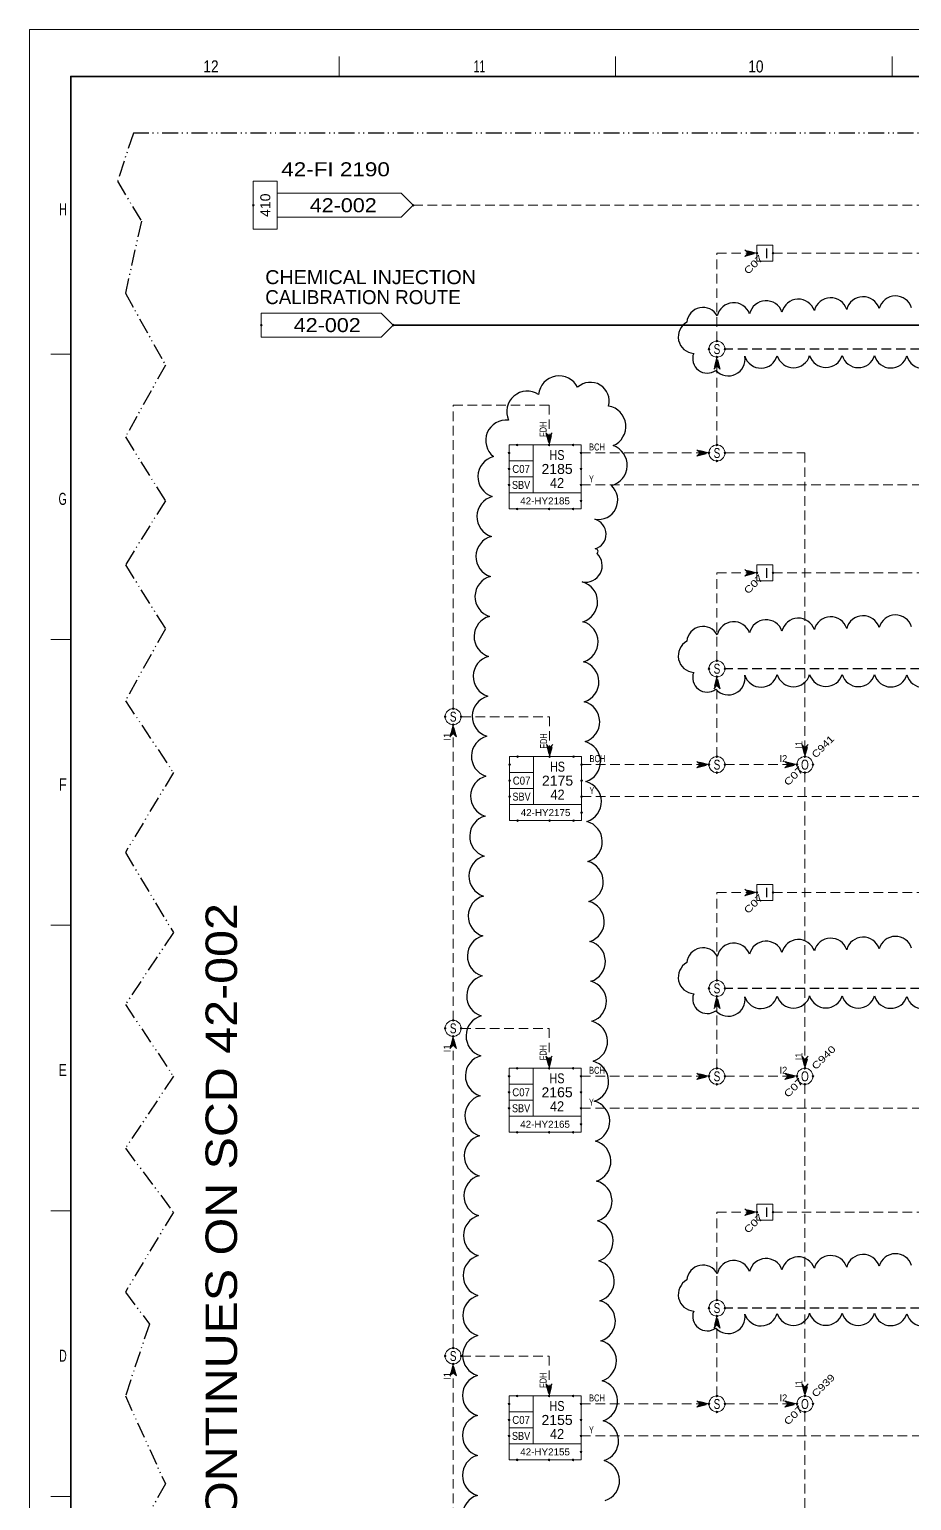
# Model space of a CAD drawing. Header units: millimetres. Extents: x 0 to 841, y 0 to 594.
# Drawn here: x 0 to 220.7, y 225.8 to 594 of the extents above; entities that cross this region are included whole.
import ezdxf
from ezdxf.enums import TextEntityAlignment as Align

# ---------------------------------------------------------------- set-up
doc = ezdxf.new("R2010")
doc.units = ezdxf.units.MM
doc.header["$LTSCALE"] = 0.8
doc.header["$PDMODE"] = 32
doc.header["$PDSIZE"] = 0.4
doc.linetypes.add('DASH_DOUBLE_DOT', pattern=[9.2, 5, -1.2, 0.3, -1.2, 0.3, -1.2])
doc.linetypes.add('MEDIUM_DASHED', pattern=[4.5, 3, -1.5])
for name, color, linetype, lineweight in [('1', 7, 'Continuous', 13), ('12', 7, 'Continuous', 25), ('14', 7, 'MEDIUM_DASHED', 25), ('40', 7, 'Continuous', 35), ('43', 7, 'Continuous', 13), ('46', 7, 'MEDIUM_DASHED', 13), ('48', 7, 'Continuous', 13), ('49', 7, 'Continuous', 13), ('50', 7, 'Continuous', 13), ('51', 7, 'Continuous', 25), ('9', 7, 'Continuous', 13)]:
    doc.layers.add(name, color=color, linetype=linetype, lineweight=lineweight)
doc.layers.add('45', color=7, linetype='Continuous')

msp = doc.modelspace()

# ---------------------------------------------------------------- linework, layer by layer
at = {"layer": '1'}
for p, q in [((77.4913, 587.2614), (77.4913, 582.2276)), ((146.6543, 587.2614), (146.6543, 582.2276)), ((215.8173, 587.2614), (215.8173, 582.2276)), ((10.3331, 512.7606), (5.3213, 512.7606)), ((10.3331, 441.2795), (5.3213, 441.2795)), ((10.3331, 369.7992), (5.3213, 369.7992)), ((10.3331, 298.3181), (5.3213, 298.3181)), ((10.3331, 226.8378), (5.3213, 226.8378))]:
    msp.add_line(p, q, dxfattribs=at)
at = {"layer": '1', "lineweight": 35}
msp.add_lwpolyline([(829.263, 112.0142), (829.263, 582.2276), (10.3331, 582.2276), (10.3331, 10.3819)], dxfattribs=at)
at = {"layer": '12', "linetype": 'DASH_DOUBLE_DOT'}
msp.add_line((626, 568), (26, 568), dxfattribs=at)
at = {"layer": '12', "lineweight": 13}
msp.add_lwpolyline([(0, 594), (841, 594), (841, 0), (0, 0)], close=True, dxfattribs=at)
at = {"layer": '12', "linetype": 'DASH_DOUBLE_DOT'}
for points in [[(26, 568), (22, 556), (28, 546)], [(28, 546), (24, 528), (34, 510), (24, 492), (34, 476), (24, 460), (34, 444), (24, 426), (36, 408), (24, 388), (36, 368), (24, 350), (36, 332), (24, 314), (36, 298), (24, 278), (30, 270), (24, 252), (34, 230), (24, 212)]]:
    msp.add_lwpolyline(points, dxfattribs=at)
at = {"layer": '14'}
for points in [[(374, 522), (374, 514), (174, 514)], [(374, 442), (374, 434), (174, 434)], [(374, 362), (374, 354), (174, 354)], [(374, 282), (374, 274), (174, 274)]]:
    msp.add_lwpolyline(points, dxfattribs=at)
at = {"layer": '40'}
msp.add_line((91, 520), (277.2, 520), dxfattribs=at)
at = {"layer": '43'}
msp.add_lwpolyline([(58, 523), (88, 523), (91, 520), (88, 517), (58, 517)], close=True, dxfattribs=at)
for p in [(58, 520), (91, 520)]:
    msp.add_point(p, dxfattribs=at)
at = {"layer": '46'}
for p, q in [((172, 490), (172, 512)), ((172, 412), (172, 432)), ((172, 334), (172, 352)), ((172, 252), (172, 272))]:
    msp.add_line(p, q, dxfattribs=at)
for points in [[(96, 550), (356, 550), (356, 526), (356.8, 529), (356, 528.2), (355.2, 529), (356, 526)], [(172, 516), (172, 538), (182, 538)], [(186, 538), (402, 538), (402, 530), (402.8, 533), (402, 532.2), (401.2, 533), (402, 530)], [(106, 424), (106, 500), (130, 500), (130, 490), (130.8, 493), (130, 492.2), (129.2, 493), (130, 490)], [(138, 480), (262, 480), (262, 493), (261.2, 490), (262, 490.8), (262.8, 490), (262, 493)], [(138, 488), (170, 488), (167, 488.8), (167.8, 488), (167, 487.2), (170, 488)], [(174, 488), (194, 488), (194, 412), (194.8, 415), (194, 414.2), (193.2, 415), (194, 412)], [(172, 436), (172, 458), (182, 458)], [(186, 458), (402, 458), (402, 450), (402.8, 453), (402, 452.2), (401.2, 453), (402, 450)], [(106, 346), (106, 420), (105.2, 417), (106, 417.8), (106.8, 417), (106, 420)], [(108, 422), (130.1213, 422), (130.1213, 412), (130.9213, 415), (130.1213, 414.2), (129.3213, 415), (130.1213, 412)], [(138.1213, 402), (277.2, 402), (277.2, 412.9213), (276.4, 409.9213), (277.2, 410.7213), (278, 409.9213), (277.2, 412.9213)], [(138.1213, 410), (170, 410), (167, 410.8), (167.8, 410), (167, 409.2), (170, 410)], [(174, 410), (192, 410), (189, 410.8), (189.8, 410), (189, 409.2), (192, 410)], [(194, 408), (194, 334), (194.8, 337), (194, 336.2), (193.2, 337), (194, 334)], [(172, 356), (172, 378), (182, 378)], [(186, 378), (402, 378), (402, 370), (402.8, 373), (402, 372.2), (401.2, 373), (402, 370)], [(108, 344), (130, 344), (130, 334), (130.8, 337), (130, 336.2), (129.2, 337), (130, 334)], [(106, 264), (106, 342), (105.2, 339), (106, 339.8), (106.8, 339), (106, 342)], [(138, 332), (170, 332), (167, 332.8), (167.8, 332), (167, 331.2), (170, 332)], [(138, 324), (291.8362, 324), (291.8362, 332.622), (291.0362, 329.622), (291.8362, 330.422), (292.6362, 329.622), (291.8362, 332.622)], [(174, 332), (192, 332), (189, 332.8), (189.8, 332), (189, 331.2), (192, 332)], [(194, 330), (194, 252), (194.8, 255), (194, 254.2), (193.2, 255), (194, 252)], [(172, 276), (172, 298), (182, 298)], [(186, 298), (402, 298), (402, 290), (402.8, 293), (402, 292.2), (401.2, 293), (402, 290)], [(108, 262), (130, 262), (130, 252), (130.8, 255), (130, 254.2), (129.2, 255), (130, 252)], [(106, 182), (106, 260), (105.2, 257), (106, 257.8), (106.8, 257), (106, 260)], [(138, 242), (307, 242), (307, 253.315), (306.2, 250.315), (307, 251.115), (307.8, 250.315), (307, 253.315)], [(138, 250), (170, 250), (167, 250.8), (167.8, 250), (167, 249.2), (170, 250)], [(174, 250), (192, 250), (189, 250.8), (189.8, 250), (189, 249.2), (192, 250)], [(194, 248), (194, 170), (194.8, 173), (194, 172.2), (193.2, 173), (194, 170)]]:
    msp.add_lwpolyline(points, dxfattribs=at)
for points in [[(182, 538), (179, 538.8), (179.8, 538), (179, 537.2)], [(181.6, 538), (179.4, 538.6), (180, 538), (179.4, 537.4)], [(181.2, 538), (179.8, 538.4), (180.2, 538), (179.8, 537.6)], [(180.8, 538), (180.2, 538.2), (180.4, 538), (180.2, 537.8)], [(172, 512), (171.2, 509), (172, 509.8), (172.8, 509)], [(172, 511.6), (171.4, 509.4), (172, 510), (172.6, 509.4)], [(172, 511.2), (171.6, 509.8), (172, 510.2), (172.4, 509.8)], [(172, 510.8), (171.8, 510.2), (172, 510.4), (172.2, 510.2)], [(130, 490.4), (130.6, 492.6), (130, 492), (129.4, 492.6)], [(130, 490.8), (130.4, 492.2), (130, 491.8), (129.6, 492.2)], [(130, 491.2), (130.2, 491.8), (130, 491.6), (129.8, 491.8)], [(169.6, 488), (167.4, 488.6), (168, 488), (167.4, 487.4)], [(169.2, 488), (167.8, 488.4), (168.2, 488), (167.8, 487.6)], [(168.8, 488), (168.2, 488.2), (168.4, 488), (168.2, 487.8)], [(182, 458), (179, 458.8), (179.8, 458), (179, 457.2)], [(181.6, 458), (179.4, 458.6), (180, 458), (179.4, 457.4)], [(181.2, 458), (179.8, 458.4), (180.2, 458), (179.8, 457.6)], [(180.8, 458), (180.2, 458.2), (180.4, 458), (180.2, 457.8)], [(172, 432), (171.2, 429), (172, 429.8), (172.8, 429)], [(172, 431.6), (171.4, 429.4), (172, 430), (172.6, 429.4)], [(172, 431.2), (171.6, 429.8), (172, 430.2), (172.4, 429.8)], [(172, 430.8), (171.8, 430.2), (172, 430.4), (172.2, 430.2)], [(106, 419.6), (105.4, 417.4), (106, 418), (106.6, 417.4)], [(106, 419.2), (105.6, 417.8), (106, 418.2), (106.4, 417.8)], [(106, 418.8), (105.8, 418.2), (106, 418.4), (106.2, 418.2)], [(130.1213, 412.4), (130.7213, 414.6), (130.1213, 414), (129.5213, 414.6)], [(130.1213, 412.8), (130.5213, 414.2), (130.1213, 413.8), (129.7213, 414.2)], [(130.1213, 413.2), (130.3213, 413.8), (130.1213, 413.6), (129.9213, 413.8)], [(194, 412.4), (194.6, 414.6), (194, 414), (193.4, 414.6)], [(194, 412.8), (194.4, 414.2), (194, 413.8), (193.6, 414.2)], [(194, 413.2), (194.2, 413.8), (194, 413.6), (193.8, 413.8)], [(169.6, 410), (167.4, 410.6), (168, 410), (167.4, 409.4)], [(169.2, 410), (167.8, 410.4), (168.2, 410), (167.8, 409.6)], [(168.8, 410), (168.2, 410.2), (168.4, 410), (168.2, 409.8)], [(191.6, 410), (189.4, 410.6), (190, 410), (189.4, 409.4)], [(191.2, 410), (189.8, 410.4), (190.2, 410), (189.8, 409.6)], [(190.8, 410), (190.2, 410.2), (190.4, 410), (190.2, 409.8)], [(182, 378), (179, 378.8), (179.8, 378), (179, 377.2)], [(181.6, 378), (179.4, 378.6), (180, 378), (179.4, 377.4)], [(181.2, 378), (179.8, 378.4), (180.2, 378), (179.8, 377.6)], [(180.8, 378), (180.2, 378.2), (180.4, 378), (180.2, 377.8)], [(172, 352), (171.2, 349), (172, 349.8), (172.8, 349)], [(172, 351.6), (171.4, 349.4), (172, 350), (172.6, 349.4)], [(172, 351.2), (171.6, 349.8), (172, 350.2), (172.4, 349.8)], [(172, 350.8), (171.8, 350.2), (172, 350.4), (172.2, 350.2)], [(106, 341.6), (105.4, 339.4), (106, 340), (106.6, 339.4)], [(106, 341.2), (105.6, 339.8), (106, 340.2), (106.4, 339.8)], [(106, 340.8), (105.8, 340.2), (106, 340.4), (106.2, 340.2)], [(130, 334.4), (130.6, 336.6), (130, 336), (129.4, 336.6)], [(130, 334.8), (130.4, 336.2), (130, 335.8), (129.6, 336.2)], [(130, 335.2), (130.2, 335.8), (130, 335.6), (129.8, 335.8)], [(194, 334.4), (194.6, 336.6), (194, 336), (193.4, 336.6)], [(194, 334.8), (194.4, 336.2), (194, 335.8), (193.6, 336.2)], [(194, 335.2), (194.2, 335.8), (194, 335.6), (193.8, 335.8)], [(169.6, 332), (167.4, 332.6), (168, 332), (167.4, 331.4)], [(169.2, 332), (167.8, 332.4), (168.2, 332), (167.8, 331.6)], [(168.8, 332), (168.2, 332.2), (168.4, 332), (168.2, 331.8)], [(191.6, 332), (189.4, 332.6), (190, 332), (189.4, 331.4)], [(191.2, 332), (189.8, 332.4), (190.2, 332), (189.8, 331.6)], [(190.8, 332), (190.2, 332.2), (190.4, 332), (190.2, 331.8)], [(182, 298), (179, 298.8), (179.8, 298), (179, 297.2)], [(181.6, 298), (179.4, 298.6), (180, 298), (179.4, 297.4)], [(181.2, 298), (179.8, 298.4), (180.2, 298), (179.8, 297.6)], [(180.8, 298), (180.2, 298.2), (180.4, 298), (180.2, 297.8)], [(172, 272), (171.2, 269), (172, 269.8), (172.8, 269)], [(172, 272), (171.2, 269), (172, 269.8), (172.8, 269)], [(172, 271.6), (171.4, 269.4), (172, 270), (172.6, 269.4)], [(172, 271.6), (171.4, 269.4), (172, 270), (172.6, 269.4)], [(172, 271.2), (171.6, 269.8), (172, 270.2), (172.4, 269.8)], [(172, 271.2), (171.6, 269.8), (172, 270.2), (172.4, 269.8)], [(172, 270.8), (171.8, 270.2), (172, 270.4), (172.2, 270.2)], [(172, 270.8), (171.8, 270.2), (172, 270.4), (172.2, 270.2)], [(106, 259.6), (105.4, 257.4), (106, 258), (106.6, 257.4)], [(106, 259.2), (105.6, 257.8), (106, 258.2), (106.4, 257.8)], [(106, 258.8), (105.8, 258.2), (106, 258.4), (106.2, 258.2)], [(130, 252.4), (130.6, 254.6), (130, 254), (129.4, 254.6)], [(130, 252.8), (130.4, 254.2), (130, 253.8), (129.6, 254.2)], [(194, 252.4), (194.6, 254.6), (194, 254), (193.4, 254.6)], [(194, 252.8), (194.4, 254.2), (194, 253.8), (193.6, 254.2)], [(130, 253.2), (130.2, 253.8), (130, 253.6), (129.8, 253.8)], [(169.6, 250), (167.4, 250.6), (168, 250), (167.4, 249.4)], [(169.2, 250), (167.8, 250.4), (168.2, 250), (167.8, 249.6)], [(191.6, 250), (189.4, 250.6), (190, 250), (189.4, 249.4)], [(191.2, 250), (189.8, 250.4), (190.2, 250), (189.8, 249.6)], [(194, 253.2), (194.2, 253.8), (194, 253.6), (193.8, 253.8)], [(168.8, 250), (168.2, 250.2), (168.4, 250), (168.2, 249.8)], [(190.8, 250), (190.2, 250.2), (190.4, 250), (190.2, 249.8)]]:
    msp.add_lwpolyline(points, close=True, dxfattribs=at)
at = {"layer": '48'}
for p, q in [((126, 490), (126, 478)), ((120, 486), (126, 486)), ((120, 482), (126, 482)), ((126.1213, 412), (126.1213, 400)), ((120.1213, 408), (126.1213, 408)), ((120.1213, 404), (126.1213, 404)), ((126, 334), (126, 322)), ((120, 330), (126, 330)), ((120, 326), (126, 326)), ((126, 252), (126, 240)), ((120, 248), (126, 248)), ((120, 244), (126, 244))]:
    msp.add_line(p, q, dxfattribs=at)
for points in [[(182, 536), (186, 536), (186, 540), (182, 540)], [(120, 490), (138, 490), (138, 478), (120, 478)], [(182, 456), (186, 456), (186, 460), (182, 460)], [(120.1213, 412), (138.1213, 412), (138.1213, 400), (120.1213, 400)], [(182, 376), (186, 376), (186, 380), (182, 380)], [(120, 334), (138, 334), (138, 322), (120, 322)], [(182, 296), (186, 296), (186, 300), (182, 300)], [(120, 252), (138, 252), (138, 240), (120, 240)]]:
    msp.add_lwpolyline(points, close=True, dxfattribs=at)
for points in [[(120, 478), (120, 474), (138, 474), (138, 478)], [(120.1213, 400), (120.1213, 396), (138.1213, 396), (138.1213, 400)], [(120, 322), (120, 318), (138, 318), (138, 322)], [(120, 240), (120, 236), (138, 236), (138, 240)]]:
    msp.add_lwpolyline(points, dxfattribs=at)
for centre in [(172, 514), (172, 488), (172, 434), (106, 422), (172, 410), (194, 410), (172, 354), (106, 344), (172, 332), (194, 332), (172, 274), (172, 274), (106, 262), (172, 250), (194, 250)]:
    msp.add_circle(centre, 2, dxfattribs=at)
for p in [(182, 538), (186, 538), (172, 516), (170, 514), (172, 512), (174, 514), (122, 490), (130, 490), (136, 490), (172, 490), (120, 488), (138, 488), (170, 488), (172, 486), (174, 488), (120, 484), (138, 484), (120, 480), (138, 480), (138, 476), (122, 474), (130, 474), (136, 474), (182, 458), (186, 458), (172, 436), (170, 434), (172, 432), (174, 434), (106, 424), (104, 422), (106, 420), (108, 422), (120.1213, 410), (122.1213, 412), (130.1213, 412), (136.1213, 412), (138.1213, 410), (170, 410), (172, 412), (174, 410), (192, 410), (194, 412), (196, 410), (120.1213, 406), (138.1213, 406), (172, 408), (194, 408), (120.1213, 402), (138.1213, 402), (138.1213, 398), (122.1213, 396), (130.1213, 396), (136.1213, 396), (182, 378), (186, 378), (170, 354), (172, 356), (174, 354), (172, 352), (106, 346), (104, 344), (108, 344), (106, 342), (120, 332), (122, 334), (130, 334), (136, 334), (138, 332), (170, 332), (172, 334), (174, 332), (192, 332), (194, 334), (196, 332), (120, 328), (138, 328), (172, 330), (194, 330), (120, 324), (138, 324), (122, 318), (130, 318), (136, 318), (138, 320), (182, 298), (186, 298), (172, 276), (170, 274), (174, 274), (172, 272), (104, 262), (106, 264), (108, 262), (106, 260), (122, 252), (130, 252), (136, 252), (172, 252), (194, 252), (120, 250), (138, 250), (170, 250), (172, 248), (174, 250), (192, 250), (194, 248), (196, 250), (120, 246), (138, 246), (120, 242), (138, 242), (122, 236), (130, 236), (136, 236), (138, 238)]:
    msp.add_point(p, dxfattribs=at)
at = {"layer": '49'}
for p, q in [((62, 556), (56, 556)), ((62, 544), (62, 556)), ((93, 553), (62, 553)), ((93, 547), (62, 547))]:
    msp.add_line(p, q, dxfattribs=at)
for points in [[(56, 556), (56, 544), (62, 544)], [(93, 553), (96, 550), (93, 547)]]:
    msp.add_lwpolyline(points, dxfattribs=at)
for p in [(56, 550), (96, 550)]:
    msp.add_point(p, dxfattribs=at)
at = {"layer": '51'}
for centre, radius, start, end in [((200.4582, 522.6004), 4.2241, 18.35263, 165.83222), ((208.5545, 522.8634), 4.2241, 17.88866, 165.36825), ((216.6533, 523.0634), 4.2241, 17.45999, 164.93958), ((168.5052, 520.3917), 4.0382, 28.01876, 175.49835), ((176.1941, 521.3747), 4.2241, 20.02438, 167.50397), ((184.2768, 521.863), 4.2241, 19.41034, 166.88993), ((192.3653, 522.269), 4.2241, 18.85759, 166.33718), ((166.4601, 517.0647), 4.1475, 118.52527, 266.00486), ((169.5642, 511.6131), 3.6387, 158.82833, 306.30792), ((174.8328, 511.494), 4.1966, 222.09369, 9.57328), ((183.0018, 513.4539), 4.2238, 197.38371, 344.8633), ((191.1242, 513.5676), 4.2241, 196.73977, 344.21936), ((199.244, 513.6022), 4.2241, 196.26875, 343.74834), ((207.3621, 513.576), 4.2241, 195.88168, 343.36127), ((215.4784, 513.5003), 4.2241, 195.56987, 343.04946), ((223.5927, 513.3856), 4.2241, 195.33107, 342.81066), ((132.5183, 502.1233), 5.1773, 26.54882, 174.02841), ((140.3429, 500.9631), 4.7188, 345.10674, 132.58633), ((124.5644, 498.3488), 5.1448, 56.96553, 204.44512), ((144.0149, 494.6329), 5.1938, 292.67291, 80.15251), ((119.3087, 491.0983), 5.1533, 83.62545, 231.10504), ((144.3454, 484.91), 5.2062, 283.79224, 71.27183), ((117.3907, 482.0494), 5.2076, 104.65826, 252.13785), ((142.2927, 476.2313), 4.8961, 260.24135, 47.72094), ((117.1351, 472.0602), 5.2083, 104.92871, 252.4083), ((140.4283, 467.6999), 3.8478, 286.92434, 74.40393), ((116.903, 462.063), 5.2083, 104.93088, 252.41047), ((141.6063, 463.3773), 0.6441, 307.67717, 95.15677), ((139.1163, 459.8452), 4.1773, 258.86505, 46.34464), ((116.6716, 452.0659), 5.2083, 104.93813, 252.41773), ((136.9245, 450.7257), 5.2083, 287.09758, 74.57717), ((116.442, 442.0688), 5.2083, 104.95042, 252.43001), ((137.0808, 440.724), 5.2083, 287.21316, 74.69275), ((176.1941, 441.5417), 4.2241, 20.02438, 167.50397), ((184.2768, 442.03), 4.2241, 19.41034, 166.88993), ((192.3653, 442.436), 4.2241, 18.85759, 166.33718), ((200.4582, 442.7674), 4.2241, 18.35263, 165.83222), ((208.5545, 443.0304), 4.2241, 17.88866, 165.36825), ((216.6533, 443.2303), 4.2241, 17.45999, 164.93958), ((168.5052, 440.5587), 4.0382, 28.01876, 175.49835), ((166.4601, 437.2317), 4.1475, 118.52527, 266.00486), ((116.2149, 432.0718), 5.2083, 104.96769, 252.44728), ((137.2562, 430.7229), 5.2083, 287.31658, 74.79617), ((169.5642, 431.7801), 3.6387, 158.82833, 306.30792), ((174.8328, 431.661), 4.1966, 222.09369, 9.57328), ((183.0018, 433.6209), 4.2238, 197.38371, 344.8633), ((191.1242, 433.7346), 4.2241, 196.73977, 344.21936), ((199.244, 433.7692), 4.2241, 196.26875, 343.74834), ((207.3621, 433.743), 4.2241, 195.88168, 343.36127), ((215.4784, 433.6673), 4.2241, 195.56987, 343.04946), ((223.5927, 433.5526), 4.2241, 195.33107, 342.81066), ((115.9913, 422.0749), 5.2083, 104.98987, 252.46946), ((137.4487, 420.7224), 5.2083, 287.41011, 74.8897), ((115.772, 412.078), 5.2083, 105.01695, 252.49654), ((137.6568, 410.7224), 5.2083, 287.49418, 74.97377), ((115.5578, 402.0811), 5.2083, 105.0489, 252.52849), ((137.8787, 400.723), 5.2083, 287.56858, 75.04818), ((115.3496, 392.0842), 5.2083, 105.08569, 252.56528), ((138.1127, 390.7241), 5.2083, 287.63384, 75.11343), ((115.1483, 382.0873), 5.2083, 105.12731, 252.60691), ((138.3575, 380.7256), 5.2083, 287.69135, 75.17094), ((114.9547, 372.0903), 5.2083, 105.17378, 252.65337), ((138.6116, 370.7276), 5.2083, 287.74045, 75.22004), ((114.7696, 362.0934), 5.2083, 105.22517, 252.70476), ((138.8735, 360.73), 5.2083, 287.7818, 75.26139), ((176.1941, 361.1101), 4.2241, 20.02438, 167.50397), ((184.2768, 361.5984), 4.2241, 19.41034, 166.88993), ((192.3653, 362.0045), 4.2241, 18.85759, 166.33718), ((200.4582, 362.3359), 4.2241, 18.35263, 165.83222), ((208.5545, 362.5989), 4.2241, 17.88866, 165.36825), ((216.6533, 362.7988), 4.2241, 17.45999, 164.93958), ((168.5052, 360.1271), 4.0382, 28.01876, 175.49835), ((166.4601, 356.8001), 4.1475, 118.52527, 266.00486), ((114.5939, 352.0963), 5.2083, 105.28136, 252.76096), ((139.142, 350.7327), 5.2083, 287.81545, 75.29504), ((169.5642, 351.3485), 3.6387, 158.82833, 306.30792), ((174.8328, 351.2295), 4.1966, 222.09369, 9.57328), ((183.0018, 353.1893), 4.2238, 197.38371, 344.8633), ((191.1242, 353.303), 4.2241, 196.73977, 344.21936), ((199.244, 353.3376), 4.2241, 196.26875, 343.74834), ((207.3621, 353.3114), 4.2241, 195.88168, 343.36127), ((215.4784, 353.2357), 4.2241, 195.56987, 343.04946), ((223.5927, 353.121), 4.2241, 195.33107, 342.81066), ((114.4284, 342.0993), 5.2083, 105.34245, 252.82204), ((139.4158, 340.7358), 5.2083, 287.84191, 75.3215), ((114.274, 332.1021), 5.2083, 105.40846, 252.88805), ((139.6935, 330.7392), 5.2083, 287.86143, 75.34102), ((114.1316, 322.105), 5.2083, 105.47945, 252.95904), ((139.974, 320.7428), 5.2083, 287.87394, 75.35353), ((114.002, 312.1077), 5.2083, 105.55547, 253.03506), ((140.2562, 310.7466), 5.2083, 287.87969, 75.35929), ((113.8861, 302.1105), 5.2083, 105.63659, 253.11618), ((140.5387, 300.7506), 5.2083, 287.87878, 75.35837), ((113.7848, 292.1132), 5.2083, 105.72288, 253.20247), ((140.8205, 290.7548), 5.2083, 287.87134, 75.35093), ((208.5545, 283.1818), 4.2241, 17.88866, 165.36825), ((216.6533, 283.3817), 4.2241, 17.45999, 164.93958), ((113.699, 282.1159), 5.2083, 105.81442, 253.29401), ((141.1004, 280.7591), 5.2083, 287.85745, 75.33704), ((168.5052, 280.7101), 4.0382, 28.01876, 175.49835), ((176.1941, 281.6931), 4.2241, 20.02438, 167.50397), ((184.2768, 282.1814), 4.2241, 19.41034, 166.88993), ((192.3653, 282.5874), 4.2241, 18.85759, 166.33718), ((200.4582, 282.9188), 4.2241, 18.35263, 165.83222), ((166.4601, 277.383), 4.1475, 118.52527, 266.00486), ((113.6297, 272.1186), 5.2083, 105.9113, 253.39089), ((141.3774, 270.7634), 5.2083, 287.83718, 75.31677), ((169.5642, 271.9315), 3.6387, 158.82833, 306.30792), ((174.8328, 271.8124), 4.1966, 222.09369, 9.57328), ((183.0018, 273.7723), 4.2238, 197.38371, 344.8633), ((191.1242, 273.886), 4.2241, 196.73977, 344.21936), ((199.244, 273.9206), 4.2241, 196.26875, 343.74834), ((207.3621, 273.8944), 4.2241, 195.88168, 343.36127), ((215.4784, 273.8187), 4.2241, 195.56987, 343.04946), ((223.5927, 273.704), 4.2241, 195.33107, 342.81066), ((113.5777, 262.1214), 5.2083, 106.01363, 253.49322), ((141.6502, 260.7678), 5.2083, 287.8105, 75.29009), ((113.5441, 252.1242), 5.2083, 106.12168, 253.60127), ((141.9179, 250.7722), 5.2083, 287.7773, 75.25689), ((113.5299, 242.1271), 5.2083, 106.23541, 253.71501), ((142.1792, 240.7767), 5.2083, 287.73786, 75.21745), ((113.536, 232.1301), 5.2083, 106.35488, 253.83447), ((142.433, 230.7811), 5.2083, 287.69198, 75.17157), ((113.5634, 222.1334), 5.2083, 106.48032, 253.95991)]:
    msp.add_arc(centre, radius, start, end, dxfattribs=at)
at = {"layer": '9'}
msp.add_lwpolyline([(0, 0), (841, 0), (841, 594), (0, 594)], close=True, dxfattribs=at)

# ---------------------------------------------------------------- texts
at = {"layer": '1'}
for s, width, p in [('12', 0.85, (45.415, 583.2346)), ('11', 0.65, (112.5776, 583.2346)), ('10', 0.85, (181.7362, 583.2346))]:
    msp.add_text(s, height=3.02, dxfattribs=dict(at, width=width)).set_placement(p, align=Align.CENTER)
for s, width, p in [('H', 0.65, (9.3291, 547.4945)), ('G', 0.65, (9.3291, 475.0071)), ('F', 0.8, (9.3291, 403.526)), ('E', 0.75, (9.3291, 332.0449)), ('D', 0.65, (9.3291, 260.5646))]:
    msp.add_text(s, height=3.02, dxfattribs=dict(at, width=width)).set_placement(p, align=Align.RIGHT)
at = {"layer": '12', "width": 1.15}
msp.add_text('42-JB50  CONTINUES ON SCD 42-002', height=7.875, rotation=90, dxfattribs=at).set_placement((51.937, 268), align=Align.CENTER)
at = {"layer": '43', "width": 1.05}
msp.add_text('CHEMICAL INJECTION', height=3.5, dxfattribs=at).set_placement((59, 530.2504))
at = {"layer": '43'}
msp.add_text('CALIBRATION ROUTE', height=3.5, dxfattribs=at).set_placement((59, 525.2504))
at = {"layer": '43', "width": 1.15}
msp.add_text('42-002', height=3.5, dxfattribs=at).set_placement((74.5, 518.2504), align=Align.CENTER)
at = {"layer": '45', "width": 0.8}
for p in [(129.3748, 492), (129.4961, 414), (129.3748, 336), (129.3748, 254)]:
    msp.add_text('FDH', height=1.75, rotation=90, dxfattribs=at).set_placement(p)
at = {"layer": '45'}
for s, width, p in [('BCH', 0.8, (140, 488.6252)), ('Y', 0.6, (140, 480.6252)), ('BCH', 0.8, (140.1213, 410.6252)), ('Y', 0.6, (140.1213, 402.6252)), ('BCH', 0.8, (140, 332.6252)), ('Y', 0.6, (140, 324.6252)), ('BCH', 0.8, (140, 250.6252)), ('Y', 0.6, (140, 242.6252))]:
    msp.add_text(s, height=1.75, dxfattribs=dict(at, width=width)).set_placement(p)
for p in [(105.374, 416.0157), (193.3748, 414), (105.374, 338.0157), (193.3748, 336), (105.374, 256.0157), (193.3748, 254)]:
    msp.add_text('I1', height=1.75, rotation=90, dxfattribs=at).set_placement(p)
for p in [(187.6378, 410.626), (187.6378, 332.626), (187.6378, 250.626)]:
    msp.add_text('I2', height=1.75, dxfattribs=at).set_placement(p)
at = {"layer": '49', "width": 1.2}
msp.add_text('42-FI 2190', height=3.5, dxfattribs=at).set_placement((63, 557.2504))
at = {"layer": '49', "width": 1.05}
msp.add_text('410', height=2.5, rotation=90, dxfattribs=at).set_placement((60.2504, 549.9988), align=Align.CENTER)
at = {"layer": '49', "width": 1.15}
msp.add_text('42-002', height=3.5, dxfattribs=at).set_placement((78.5, 548.2504), align=Align.CENTER)
at = {"layer": '50', "width": 1.3}
for p in [(183.7345, 536.4975), (183.7345, 456.4975), (193.7345, 408.4975), (183.7345, 376.4975), (193.7345, 330.4975), (183.7345, 296.4975), (193.7345, 248.4975)]:
    msp.add_text('C07', height=1.75, rotation=45, dxfattribs=at).set_placement(p, align=Align.RIGHT)
at = {"layer": '50'}
for p in [(184.4604, 536.7496), (184.4604, 456.7496), (184.4604, 376.7496), (184.4604, 296.7496)]:
    msp.add_text('I', height=2.5, dxfattribs=at).set_placement(p, align=Align.CENTER)
for s, height, width, p in [('S', 2.5, 0.75, (172, 512.7496)), ('HS', 2.5, 0.8, (131.9909, 486.2496)), ('S', 2.5, 0.75, (172, 486.7496)), ('C07', 2, 0.9, (123, 483)), ('2185', 2.5, 1.05, (132, 482.7496)), ('SBV', 2, 0.85, (122.9933, 479)), ('42', 2.5, 0.95, (131.9996, 479.2496)), ('42-HY2185', 1.75, 1.05, (129, 475.1252)), ('S', 2.5, 0.75, (172, 432.7496)), ('S', 2.5, 0.75, (106, 420.7496)), ('HS', 2.5, 0.8, (132.1122, 408.2496)), ('S', 2.5, 0.75, (172, 408.7496)), ('O', 2.5, 0.75, (194, 408.7496)), ('C07', 2, 0.9, (123.1213, 405)), ('2175', 2.5, 1.05, (132.1213, 404.7496)), ('SBV', 2, 0.85, (123.1146, 401)), ('42', 2.5, 0.95, (132.1209, 401.2496)), ('42-HY2175', 1.75, 1.05, (129.1213, 397.1252)), ('S', 2.5, 0.75, (172, 352.7496)), ('S', 2.5, 0.75, (106, 342.7496)), ('HS', 2.5, 0.8, (131.9909, 330.2496)), ('S', 2.5, 0.75, (172, 330.7496)), ('O', 2.5, 0.75, (194, 330.7496)), ('C07', 2, 0.9, (123, 327)), ('2165', 2.5, 1.05, (132, 326.7496)), ('SBV', 2, 0.85, (122.9933, 323)), ('42', 2.5, 0.95, (131.9996, 323.2496)), ('42-HY2165', 1.75, 1.05, (129, 319.1252)), ('S', 2.5, 0.75, (172, 272.7496)), ('S', 2.5, 0.75, (172, 272.7496)), ('S', 2.5, 0.75, (106, 260.7496)), ('HS', 2.5, 0.8, (131.9909, 248.2496)), ('S', 2.5, 0.75, (172, 248.7496)), ('O', 2.5, 0.75, (194, 248.7496)), ('C07', 2, 0.9, (123, 245)), ('2155', 2.5, 1.05, (132, 244.7496)), ('SBV', 2, 0.85, (122.9933, 241)), ('42', 2.5, 0.95, (131.9996, 241.2496)), ('42-HY2155', 1.75, 1.05, (129, 237.1252))]:
    msp.add_text(s, height=height, dxfattribs=dict(at, width=width)).set_placement(p, align=Align.CENTER)
for s, width, p in [('C941', 1.2, (196.7402, 411.5024)), ('C940', 1.3, (196.7402, 333.5024)), ('C939', 1.25, (196.7402, 251.5024))]:
    msp.add_text(s, height=1.75, rotation=45, dxfattribs=dict(at, width=width)).set_placement(p)

doc.saveas('drawing.dxf')
